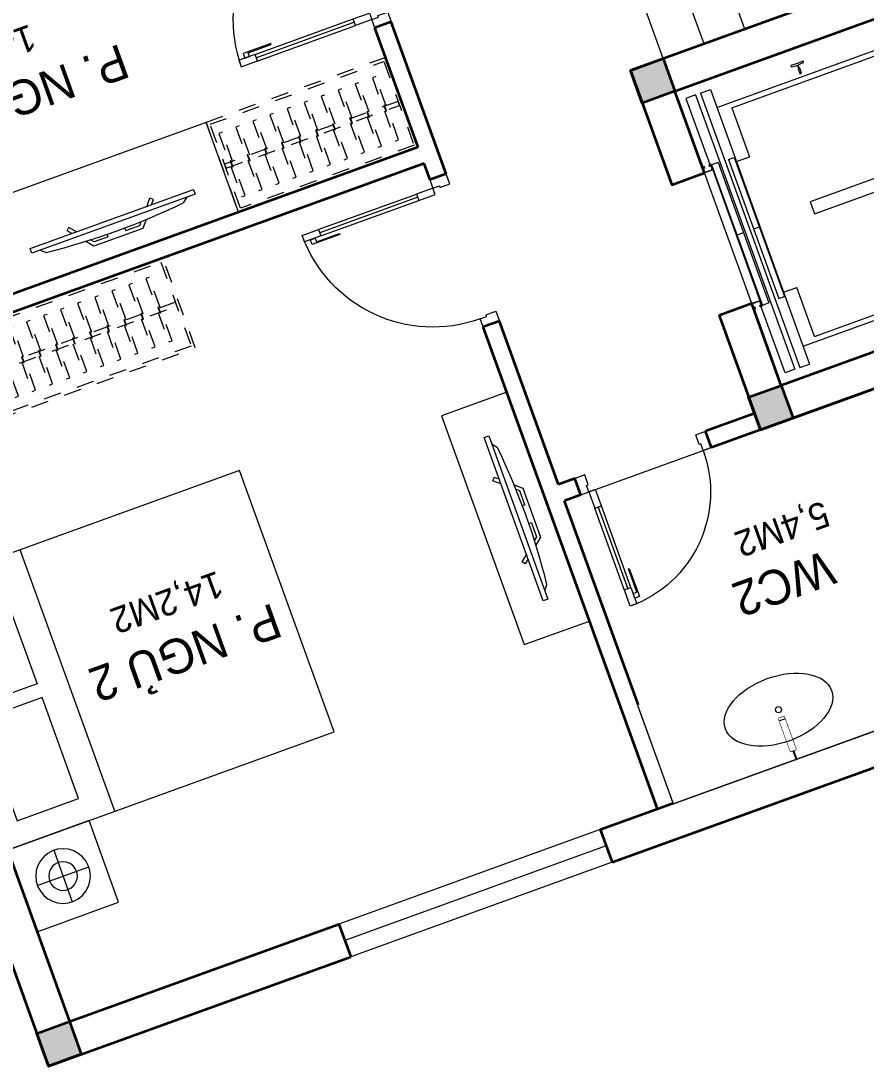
# Model space of a CAD drawing. Header units: metres. Extents: x 568332 to 569219, y 2065964 to 2066430.
# Drawn here: x 568577.81 to 568582.67, y 2066408.12 to 2066414.14 of the extents above; entities that cross this region are included whole.
import ezdxf

# ---------------------------------------------------------------- set-up
doc = ezdxf.new("R2010")
doc.units = ezdxf.units.M
doc.linetypes.add('$AUDIT_BAD_LTYPE2', pattern=[0])
doc.linetypes.add('X-5M-G-MB PHONGNGU$0$HIDDEN2', pattern=[0.1875, 0.125, -0.0625])
doc.layers.get('0').update_dxf_attribs({"linetype": 'CONTINUOUS'})
doc.layers.get('DEFPOINTS').update_dxf_attribs({"linetype": 'CONTINUOUS'})
for name, color, linetype, lineweight in [('-CONCRETE', 1, 'CONTINUOUS', 35), ('-DIM', 9, 'CONTINUOUS', 13), ('-DOOR', 137, 'CONTINUOUS', 9), ('-FURNITURE', 46, 'CONTINUOUS', 9), ('-LINE1', 7, 'CONTINUOUS', 18), ('-LINE2', 252, 'CONTINUOUS', 9), ('-WALL', 4, 'CONTINUOUS', 35), ('TEXT25', 2, 'CONTINUOUS', 13)]:
    doc.layers.add(name, color=color, linetype=linetype, lineweight=lineweight)
doc.styles.add('SVN_AVO_thuong', font='')
doc.styles.add('T1', font='', dxfattribs={"height": 200})
doc.styles.get('SVN_AVO_thuong').set_extended_font_data('SVN-Avo')
doc.styles.get('T1').set_extended_font_data('VNgeometric Light')

# ---------------------------------------------------------------- blocks, each defined once
blk = doc.blocks.new('*U250')
at = {"linetype": 'X-5M-G-MB PHONGNGU$0$HIDDEN2'}
for points in [[(0, 600.0000000004657), (0, 0), (1199.92683835766, -3.773158211537314e-10), (1199.92683835766, 600.0000000000883)], [(1179.92683835766, 579.999661372015), (1179.92683835766, 19.99966137201513), (20, 20.00000000046566), (20, 580.0000000004657)], [(1179.92683835766, 286.6991212950972), (1179.92683835766, 313.099121295004), (20, 313.0991212953813), (19.99999859370291, 286.6991212952417)], [(113.7817614636733, 319.1750910408318), (109.4317788550979, 319.1750910408318), (109.4317788550979, 280.441767644881), (113.7817614636733, 280.441767644881)], [(227.7817614636733, 319.1750910407849), (223.4317788550979, 319.1750910407849), (223.4317788550979, 280.4417676448341), (227.7817614636733, 280.4417676448341)], [(341.7817614636733, 319.175091040738), (337.4317788550979, 319.175091040738), (337.4317788550979, 280.4417676447872), (341.7817614636733, 280.4417676447872)], [(455.7817614636733, 319.1750910406911), (451.4317788550979, 319.1750910406911), (451.4317788550979, 280.4417676447403), (455.7817614636733, 280.4417676447403)], [(569.7817614636733, 319.1750910406442), (565.431778855098, 319.1750910406442), (565.431778855098, 280.4417676446934), (569.7817614636733, 280.4417676446934)], [(683.7817614636733, 319.1750910405973), (679.431778855098, 319.1750910405973), (679.431778855098, 280.4417676446465), (683.7817614636733, 280.4417676446465)], [(797.7817614636733, 319.1750910405504), (793.431778855098, 319.1750910405504), (793.431778855098, 280.4417676445996), (797.7817614636733, 280.4417676445996)], [(911.7817614636733, 319.1750910405035), (907.431778855098, 319.1750910405035), (907.431778855098, 280.4417676445527), (911.7817614636733, 280.4417676445527)], [(1025.781761463673, 319.1750910404566), (1021.431778855098, 319.1750910404566), (1021.431778855098, 280.4417676445057), (1025.781761463673, 280.4417676445057)], [(1139.781761463673, 319.1750910404097), (1135.431778855098, 319.1750910404097), (1135.431778855098, 280.4417676444588), (1139.781761463673, 280.4417676444588)]]:
    blk.add_lwpolyline(points, close=True, dxfattribs=at)
for points in [[(122.2409142897814, 313.1103512093413), (122.2409142897814, 515.2497102723445), (100.1765458012815, 515.2497102723445), (100.1765458012815, 313.1103512093413)], [(236.2409142897814, 313.1103512092944), (236.2409142897814, 515.2497102722975), (214.1765458012815, 515.2497102722975), (214.1765458012815, 313.1103512092944)], [(350.2409142897814, 313.1103512092475), (350.2409142897814, 515.2497102722507), (328.1765458012815, 515.2497102722507), (328.1765458012815, 313.1103512092475)], [(464.2409142897814, 313.1103512092006), (464.2409142897814, 515.2497102722037), (442.1765458012815, 515.2497102722037), (442.1765458012815, 313.1103512092006)], [(578.2409142897814, 313.1103512091537), (578.2409142897814, 515.2497102721569), (556.1765458012815, 515.2497102721569), (556.1765458012815, 313.1103512091537)], [(692.2409142897814, 313.1103512091068), (692.2409142897814, 515.24971027211), (670.1765458012815, 515.24971027211), (670.1765458012815, 313.1103512091068)], [(806.2409142897814, 313.1103512090599), (806.2409142897814, 515.249710272063), (784.1765458012815, 515.249710272063), (784.1765458012815, 313.1103512090599)], [(920.2409142897814, 313.110351209013), (920.2409142897814, 515.2497102720162), (898.1765458012815, 515.2497102720162), (898.1765458012815, 313.110351209013)], [(1034.240914289781, 313.1103512089661), (1034.240914289781, 515.2497102719692), (1012.176545801281, 515.2497102719692), (1012.176545801281, 313.1103512089661)], [(1148.240914289781, 313.1103512089192), (1148.240914289781, 515.2497102719224), (1126.176545801281, 515.2497102719224), (1126.176545801281, 313.1103512089192)], [(100.1765458012815, 286.7103512094345), (100.1765458012815, 92.0852110228024), (122.2409142897814, 92.0852110228024), (122.2409142897814, 286.7103512094345)], [(214.1765458012815, 286.7103512093876), (214.1765458012815, 92.08521102275549), (236.2409142897814, 92.08521102275549), (236.2409142897814, 286.7103512093876)], [(328.1765458012815, 286.7103512093407), (328.1765458012815, 92.08521102270858), (350.2409142897814, 92.08521102270858), (350.2409142897814, 286.7103512093407)], [(442.1765458012815, 286.7103512092938), (442.1765458012815, 92.08521102266168), (464.2409142897814, 92.08521102266168), (464.2409142897814, 286.7103512092938)], [(556.1765458012815, 286.7103512092469), (556.1765458012815, 92.08521102261477), (578.2409142897814, 92.08521102261477), (578.2409142897814, 286.7103512092469)], [(670.1765458012815, 286.7103512092), (670.1765458012815, 92.08521102256786), (692.2409142897814, 92.08521102256786), (692.2409142897814, 286.7103512092)], [(784.1765458012815, 286.7103512091531), (784.1765458012815, 92.08521102252095), (806.2409142897814, 92.08521102252095), (806.2409142897814, 286.7103512091531)], [(898.1765458012815, 286.7103512091062), (898.1765458012815, 92.08521102247404), (920.2409142897814, 92.08521102247404), (920.2409142897814, 286.7103512091062)], [(1012.176545801281, 286.7103512090592), (1012.176545801281, 92.08521102242715), (1034.240914289781, 92.08521102242715), (1034.240914289781, 286.7103512090592)], [(1126.176545801281, 286.7103512090123), (1126.176545801281, 92.08521102238024), (1148.240914289781, 92.08521102238024), (1148.240914289781, 286.7103512090123)]]:
    blk.add_lwpolyline(points, dxfattribs=at)
blk = doc.blocks.new('Sink_Cicle')
blk.add_lwpolyline([(17.49999987077899, -50.00226151314564), (-17.49999987077899, -49.99773848685436), (-17.51615354442038, -252.2967581441626), (17.48384613892995, -252.3012811850058)], close=True)
blk.add_circle((0, -300), 17.5)
at = {"layer": 'DEFPOINTS'}
blk.add_line((0, -100), (0, 0), dxfattribs=at)
blk.add_wipeout([(17.499999870775355, -50.00226151314928), (-17.49999987078263, -49.99773848685436), (-17.516153544427652, -252.29675814416623), (17.48384613892631, -252.3012811850058)])
at = {"layer": '-FURNITURE', "linetype": 'Continuous'}
blk.add_ellipse((0, -300), major_axis=(-325, 0), ratio=0.5846153846153846, dxfattribs=at)
blk.add_line((-17.51421511289664, -237.2967582757119), (17.48578462866135, -237.3012813020032))
blk = doc.blocks.new('*U18')
at = {"linetype": '$AUDIT_BAD_LTYPE2'}
for p, q in [((70, 100), (69.99999999999999, 599.9999999999982)), ((89.99999999999999, 599.9999999999982), (90, 100))]:
    blk.add_line(p, q, dxfattribs=at)
for points in [[(49.99999999999999, 599.9999999999982), (89.99999999999999, 599.9999999999982), (89.99999999999999, 699.9999999999982), (49.99999999999999, 699.9999999999982), (49.99999999999999, 599.9999999999982)], [(49.99999999999999, 602.9059272893337), (50, 100)], [(50, 100), (90, 100), (90, 0), (50, 0), (50, 100)]]:
    blk.add_lwpolyline(points)
for points in [[(118.2698876160139, 494.5156181119073), (118.2698876160139, 664.1349438079906), (89.99999999999999, 664.1349438079906), (89.99999999999999, 635.8650561920058), (112.6159100928053, 635.8650561920058), (112.6159100928053, 494.5156181119073)], [(0, 0), (50, 0), (50, -40), (60, -40), (60, -100.0001724930698), (0, -100.0001724930698)], [(799.9999999999982, 7.105427357601134e-15), (749.9999999999982, 7.105427357601134e-15), (749.9999999999982, -40), (739.9999999999982, -40), (739.9999999999982, -100.0001724930698), (799.9999999999982, -100.0001724930698)]]:
    blk.add_lwpolyline(points, close=True)
at = {"linetype": '$AUDIT_BAD_LTYPE2', "ltscale": 0.3}
blk.add_arc((50, 0), 699.9999999999982, 0, 90, dxfattribs=at)
blk = doc.blocks.new('X-5M-DH-2-CORE$0$A$C75E80C28')
at = {"layer": '-LINE2', "linetype": 'Continuous', "ltscale": 2}
for p, q in [((-510.0000099998433, -21.5000000000291), (-510.0000099998579, -50.60000000000582)), ((-506.8000099998899, -21.5000000000291), (-510.0000099998433, -21.5000000000291)), ((-506.8000099998899, -21.5000000000291), (-506.8000099999044, -50.60000000000582)), ((-456.2000100000296, -56.79999999998836), (-500.6000099999364, -56.80000000001746)), ((-456.2000100000441, -60), (-500.600009999951, -60.0000000000291)), ((456.2000100000296, -56.79999999998836), (500.6000100000529, -56.79999999998836)), ((456.200010000015, -60), (500.6000100000383, -60)), ((506.8000100001227, -21.5), (510.0000100000761, -21.5)), ((506.8000100001227, -21.5), (506.8000100001082, -50.59999999997672)), ((510.0000100000761, -21.5), (510.0000100000616, -50.59999999997672)), ((-556.8000102631631, -112.4999999912397), (-560.0000102631166, -112.4999999912397)), ((-510.0000099998579, -108.5000000000291), (-510.0000099998433, -79.39999999999418)), ((-506.8000099999044, -108.5000000000291), (-506.8000099998899, -79.39999999999418)), ((-456.2000100000296, -70), (-500.6000099999364, -70.0000000000291)), ((-456.2000100000296, -73.19999999995343), (-500.6000099999364, -73.19999999998254)), ((-453.2000100000441, -63), (-453.2000100000296, -67)), ((-450.0000099998579, -63), (-450.0000099998433, -67)), ((450.0000100000616, -63), (450.0000100000761, -67)), ((453.200010000015, -63), (453.2000100000296, -67)), ((456.2000100000296, -70), (500.6000100000529, -70)), ((456.2000100000296, -73.19999999995343), (500.6000100000529, -73.19999999995343)), ((456.800009736864, -112.4999999912397), (460.0000097368174, -112.4999999912397)), ((506.8000100001227, -108.5), (506.8000100001227, -79.39999999996508)), ((510.0000100000761, -108.5), (510.0000100000761, -79.39999999996508)), ((-731.0000002632733, -148.9999999649008), (730.9999997367267, -148.9999999649299)), ((-731.0000002698944, -1304.999999934109), (-731.0000002632733, -148.9999999649008)), ((-700.0000002632733, -178.9999999649008), (699.9999997367267, -178.9999999649299)), ((-700.0000002699089, -1224.999999934109), (-700.0000002632733, -178.9999999649008)), ((699.9999997300911, -1224.999999934109), (699.9999997367267, -178.9999999649299)), ((730.9999997301056, -1304.999999934109), (730.9999997367267, -148.9999999649299)), ((-700.0000002699089, -1224.999999934109), (-400.0000002699089, -1224.999999934138)), ((-400.0000002698944, -1304.999999934138), (-400.0000002699089, -1224.999999934138)), ((699.9999997300911, -1224.999999934109), (399.9999997300911, -1224.999999934109)), ((399.9999997301056, -1304.999999934109), (399.9999997300911, -1224.999999934109)), ((839.9999997301056, -1304.999999934109), (-840.0000002698944, -1304.999999934109)), ((-840.0000002698944, -1364.999999934109), (-840.0000002698944, -1304.999999934109)), ((424.9999997301056, -1308.999999934109), (-425.0000002698944, -1308.999999934109)), ((-425.0000002699089, -1342.999999934109), (-425.0000002698944, -1308.999999934109)), ((-2.6989437174052e-07, -1308.999999934109), (-2.699089236557484e-07, -1342.999999934109)), ((424.9999997300911, -1342.999999934109), (424.9999997301056, -1308.999999934109)), ((839.9999997301056, -1364.999999934109), (839.9999997301056, -1304.999999934109)), ((839.9999997301056, -1364.999999934109), (-840.0000002698944, -1364.999999934109)), ((424.9999997300911, -1342.999999934109), (-425.0000002699089, -1342.999999934109)), ((839.9999997301056, -1394.999999934109), (-840.0000002698944, -1394.999999934109)), ((-840.0000002698944, -1394.999999934109), (-840.0000002698944, -1454.999999934109)), ((429.9999997300911, -1405.999999934138), (-430.0000002699089, -1405.999999934109)), ((-430.0000002699089, -1405.999999934109), (-430.0000002698944, -1445.999999934109)), ((-2.699089236557484e-07, -1405.999999934109), (-2.6989437174052e-07, -1445.999999934109)), ((429.9999997300911, -1405.999999934138), (429.9999997301056, -1445.999999934138)), ((839.9999997301056, -1394.999999934109), (839.9999997301056, -1454.999999934109)), ((-840.0000002698944, -1454.999999934109), (-435.0000002698944, -1454.999999934109)), ((-435.0000002698944, -1449.999999934109), (-435.0000002699089, -1459.999999934109)), ((-435.0000002698944, -1449.999999934109), (-400.0000002698944, -1449.999999934138)), ((-435.0000002699089, -1459.999999934109), (-425.0000002699089, -1459.999999934109)), ((-435.0000002698653, -1489.999999934109), (-435.0000002698653, -1499.999999934109)), ((-435.0000002698653, -1489.999999934109), (-425.0000002698653, -1489.999999934109)), ((-435.0000002698653, -1499.999999934109), (-400.0000002698653, -1499.999999934138)), ((-433.4000002698012, -1451.599999934086), (-433.4000002698012, -1458.399999934074)), ((-433.4000002698012, -1451.599999934086), (-401.6000002697547, -1451.599999934086)), ((-433.4000002698012, -1458.399999934074), (-425.0000002698944, -1458.399999934074)), ((-433.4000002697721, -1491.599999934086), (-433.4000002697721, -1498.399999934074)), ((-433.4000002697721, -1491.599999934086), (-425.0000002698653, -1491.599999934086)), ((-433.4000002697721, -1498.399999934074), (-401.6000002697256, -1498.399999934074)), ((429.9999997301056, -1445.999999934138), (-430.0000002698944, -1445.999999934109)), ((-425.0000002698944, -1458.399999934074), (-425.0000002699089, -1459.999999934109)), ((-425.0000002698653, -1489.999999934109), (-425.0000002698653, -1491.599999934086)), ((-401.6000002697547, -1451.599999934086), (-401.6000002697256, -1498.399999934074)), ((399.9999997301056, -1449.999999934109), (-400.0000002698944, -1449.999999934138)), ((-400.0000002698944, -1449.999999934138), (-400.0000002698653, -1499.999999934138)), ((399.9999997301056, -1449.999999934109), (399.9999997301347, -1499.999999934109)), ((434.9999997301056, -1449.999999934109), (399.9999997301056, -1449.999999934109)), ((434.9999997301347, -1499.999999934109), (399.9999997301347, -1499.999999934109)), ((401.5999997301988, -1451.599999934086), (401.5999997302279, -1498.399999934074)), ((433.3999997302453, -1451.599999934086), (401.5999997301988, -1451.599999934086)), ((433.3999997302744, -1498.399999934074), (401.5999997302279, -1498.399999934074)), ((433.3999997302453, -1458.399999934074), (424.9999997301056, -1458.399999934074)), ((424.9999997301056, -1458.399999934074), (424.9999997301056, -1459.999999934109)), ((434.9999997301056, -1459.999999934109), (424.9999997301056, -1459.999999934109)), ((424.9999997301347, -1489.999999934109), (424.9999997301347, -1491.599999934086)), ((434.9999997301347, -1489.999999934109), (424.9999997301347, -1489.999999934109)), ((433.3999997302744, -1491.599999934086), (424.9999997301347, -1491.599999934086)), ((433.3999997302453, -1451.599999934086), (433.3999997302453, -1458.399999934074)), ((433.3999997302744, -1491.599999934086), (433.3999997302744, -1498.399999934074)), ((434.9999997301056, -1449.999999934109), (434.9999997301056, -1459.999999934109)), ((839.9999997301056, -1454.999999934109), (434.9999997301056, -1454.999999934109)), ((434.9999997301347, -1489.999999934109), (434.9999997301347, -1499.999999934109))]:
    blk.add_line(p, q, dxfattribs=at)
for points in [[(-450.0000000000146, 0), (-450, -130), (450, -130), (449.9999999999854, 0)], [(-200, -29), (200.0000000001164, -29), (200.0000000001164, -101), (-200, -101)], [(-36.0000002632587, -583.9999999649008), (35.9999997367413, -583.9999999649008), (35.99999973675585, -983.9999999649008), (-36.00000026324415, -983.9999999649008)]]:
    blk.add_lwpolyline(points, close=True, dxfattribs=at)
for points in [[(-780.0000002632587, -788.9999999649008), (-751.0000002632587, -788.9999999649299, 0.414213562373095), (-750.0000002632733, -787.9999999649008), (-750.0000002632587, -783.9999999649008), (-750.0000002632587, -779.9999999649008, 0.414213562373095), (-751.0000002632733, -778.9999999649299), (-780.0000002632733, -778.9999999649881, -0.2569775838576673), (-784.1207396915852, -781.9399999648449), (-797.9000002631656, -781.939999964874, -0.414213562373095), (-800.9000002631656, -778.939999964874), (-804.0000002632587, -749.4999999649008, 0.414213562373095), (-807.0000002632587, -746.4999999649008), (-812.0000002632587, -746.4999999649008), (-812.0000002632587, -783.9999999649008), (-812.0000002632587, -821.4999999649008), (-807.0000002632587, -821.4999999649008, 0.414213562373095), (-804.0000002632587, -818.4999999649008), (-800.9000002631656, -789.0599999648693, -0.414213562373095), (-797.9000002631656, -786.0599999648693), (-784.1207396915852, -786.0599999648402, -0.2569775838576673), (-780.0000002632587, -788.9999999647553)], [(779.9999997367413, -788.9999999649299), (750.9999997367413, -788.9999999649008, -0.414213562373095), (749.9999997367267, -787.9999999649299), (749.9999997367413, -783.9999999649299), (749.9999997367413, -779.9999999649299, -0.414213562373095), (750.9999997367267, -778.9999999649008), (779.9999997368432, -778.9999999650172, 0.2569775838576673), (784.1207391653006, -781.939999964874), (797.899999736881, -781.9399999648449, 0.414213562373095), (800.899999736881, -778.9399999648449), (803.9999997367413, -749.4999999649008, -0.414213562373095), (806.9999997367413, -746.4999999649008), (811.9999997367413, -746.4999999649008), (811.9999997367413, -783.9999999649008), (811.9999997367413, -821.4999999649008), (806.9999997367413, -821.4999999649008, -0.414213562373095), (803.9999997367413, -818.4999999649008), (800.899999736881, -789.0599999648402, 0.414213562373095), (797.899999736881, -786.0599999648402), (784.1207391653006, -786.0599999648693, 0.2569775838576672), (779.9999997368577, -788.9999999647844)]]:
    blk.add_lwpolyline(points, format="xyb", dxfattribs=at)
for centre, radius, start, end in [((-500.600009999951, -50.60000000000582), 9.400000000001475, 180, 270), ((-500.600009999951, -50.60000000000582), 6.200000000004374, 180, 270), ((-456.2000100000441, -63), 6.19999999999713, 0, 90), ((-456.2000100000441, -63), 3.000000000000045, 0, 90), ((456.200010000015, -63), 6.19999999999713, 90, 180), ((456.200010000015, -63), 3.000000000000045, 90, 180), ((500.6000100000383, -50.59999999997672), 6.200000000004374, 270, 0), ((500.6000100000383, -50.59999999997672), 9.400000000001475, 270, 0), ((-500.6000099999364, -79.39999999999418), 9.399999999997844, 90, 180), ((-500.6000099999364, -79.39999999999418), 6.19999999999734, 90, 180), ((-456.2000100000296, -67), 6.20000000000076, 270, 0), ((-456.2000100000296, -67), 2.999999999999834, 270, 0), ((456.2000100000296, -67), 6.20000000000076, 180, 270), ((456.2000100000296, -67), 2.999999999999834, 180, 270), ((500.6000100000529, -79.39999999996508), 9.399999999997844, 0, 90), ((500.6000100000529, -79.39999999996508), 6.19999999999734, 0, 90)]:
    blk.add_arc(centre, radius, start, end, dxfattribs=at)
blk = doc.blocks.new('A$C5C575821')
at = {"layer": '-CONCRETE'}
h = blk.add_hatch(color=256, dxfattribs=at)
h.dxf.hatch_style = 1
h.paths.add_polyline_path([(-0.00237559899687767, 200.0000000000146), (-0.00237559899687767, 1.455191522836685e-11), (199.9976244010031, 1.455191522836685e-11), (199.9976244010031, 200.0000000000146)])
blk.add_lwpolyline([(-0.00237559899687767, 1.455191522836685e-11), (199.9976244010031, 1.455191522836685e-11), (199.9976244010031, 200.0000000000146), (-0.00237559899687767, 200.0000000000146)], close=True, dxfattribs=at)
blk = doc.blocks.new('A$C3F71457E')
at = {"layer": '-CONCRETE'}
blk.add_lwpolyline([(-8.760252967476845e-09, -100.0000002632005), (0, 400), (-1500, 400.0000000000582), (-1500.00000001755, -1399.999999999942), (-1.754960976541042e-08, -1400), (-7.895869202911854e-08, -900.0000002632005), (199.9999999912397, -900.0000002982852), (199.9999999824504, -1600), (-1700.00000001755, -1600), (-1700, 600), (200, 600), (199.9999999912397, -100.0000002982852), (6.140908226370811e-08, -100.0000002632005)], dxfattribs=at)
at = {"layer": '-LINE1'}
blk.add_line((-7.895869202911854e-08, -900.0000002632005), (-8.760252967476845e-09, -100.0000002632005), dxfattribs=at)
at = {"layer": '-WALL'}
for p in [(-1699.997624401003, 399.9999999999854), (0.00237559899687767, 399.9999999999854), (-1699.997624401081, -1599.999999999959), (0.002375601565972829, -1600.000000021305)]:
    blk.add_blockref('A$C5C575821', p, dxfattribs=at)
at = {"color": 2, "rotation": 90}
blk.add_blockref('X-5M-DH-2-CORE$0$A$C75E80C28', (-1500.00000000876, -499.9999999999418), dxfattribs=at)
blk = doc.blocks.new('*U149')
at = {"linetype": '$AUDIT_BAD_LTYPE2'}
for p, q in [((70, 100), (70, 699.9999999999982)), ((90, 699.9999999999982), (90, 100))]:
    blk.add_line(p, q, dxfattribs=at)
for points in [[(50, 699.9999999999982), (90, 699.9999999999982), (90, 799.9999999999982), (50, 799.9999999999982), (50, 699.9999999999982)], [(50, 702.9059272893337), (50, 100)], [(50, 100), (90, 100), (90, 0), (50, 0), (50, 100)]]:
    blk.add_lwpolyline(points)
for points in [[(118.2698876160139, 594.5156181119073), (118.2698876160139, 764.1349438079906), (90, 764.1349438079906), (90, 735.8650561920058), (112.6159100928053, 735.8650561920058), (112.6159100928053, 594.5156181119073)], [(0, 0), (50, 0), (50, -40), (60, -40), (60, -99.99999999999272), (0, -99.99999999999272)], [(899.9999999999982, 1.3252863207713e-28), (849.9999999999982, 1.3252863207713e-28), (849.9999999999982, -40.00000000000001), (839.9999999999982, -40.00000000000001), (839.9999999999982, -99.99999999999272), (899.9999999999982, -99.99999999999272)]]:
    blk.add_lwpolyline(points, close=True)
at = {"linetype": '$AUDIT_BAD_LTYPE2', "ltscale": 0.3}
blk.add_arc((50, 0), 799.9999999999982, 0, 90, dxfattribs=at)
blk = doc.blocks.new('XR.MB.LM123$0$tvi 1')
blk.add_lwpolyline([(28.54445810673496, -2.291926648467779e-10), (28.54445810673496, -999.9999999999964), (-7.275957614183426e-12, -1000), (0, 0)], close=True)
for points in [[(28.54445810680045, -50.31958968611434), (52.37372755713295, -80.86315460130209)], [(-24.09820395050338, -235.5599978379832), (-39.09879504836863, -251.7939635238108)], [(0, -255.9952397129928), (-24.09820395050338, -235.5599978379832)], [(0, -284.7849796677438), (-39.09879504836863, -251.7939635238108)], [(69.66229681991535, -315.0836646851385), (111.1934016081432, -350.2927865858655), (111.193401608034, -649.712917566063), (69.68611289083492, -684.9110379843005)], [(89.09002233762294, -445.7449799550195), (89.09002233762294, -359.9578938602899), (70.91298945683957, -344.6203678706661)], [(89.09002233762294, -445.7449799550195), (73.49991829216015, -445.7449799550232)], [(89.09002233768115, -554.2550200447404), (89.09002233773936, -640.0421061392371), (70.91298945678864, -655.3796321293303)], [(89.09002233768115, -554.2550200447404), (73.49991829216015, -554.2550200447404)], [(0, -715.2150203320198), (-39.09879504836863, -748.2060364759491)], [(-24.09820395050338, -764.4400021620095), (-39.09879504836863, -748.2060364759491)], [(0, -744.004760287), (-24.09820395050338, -764.4400021620095)], [(28.54445810674224, -949.680410313882), (52.37372755713295, -919.1368453984578)]]:
    blk.add_lwpolyline(points)
blk.add_arc((-4025.16618952866, -499.9999999999964), 4099.025185406737, 354.1310878512652, 5.868912148527433)
blk = doc.blocks.new('*U168')
at = {"linetype": 'X-5M-G-MB PHONGNGU$0$HIDDEN2'}
for points in [[(0, 600.0000000004657), (0, 0), (2181.818181820297, -7.813323814654285e-10), (2181.818181820297, 599.9999999996843)], [(2161.818181820297, 579.999661371611), (2161.818181820297, 19.99966137161111), (20, 20.00000000046566), (20, 580.0000000004657)], [(2161.818181820297, 286.6991212946932), (2161.818181820297, 313.0991212946), (20, 313.0991212953813), (19.99999859370291, 286.6991212952417)], [(113.7817614636733, 319.1750910408318), (109.4317788550979, 319.1750910408318), (109.4317788550979, 280.441767644881), (113.7817614636733, 280.441767644881)], [(227.7817614636733, 319.1750910407849), (223.4317788550979, 319.1750910407849), (223.4317788550979, 280.4417676448341), (227.7817614636733, 280.4417676448341)], [(341.7817614636733, 319.175091040738), (337.4317788550979, 319.175091040738), (337.4317788550979, 280.4417676447872), (341.7817614636733, 280.4417676447872)], [(455.7817614636733, 319.1750910406911), (451.4317788550979, 319.1750910406911), (451.4317788550979, 280.4417676447403), (455.7817614636733, 280.4417676447403)], [(569.7817614636733, 319.1750910406442), (565.431778855098, 319.1750910406442), (565.431778855098, 280.4417676446934), (569.7817614636733, 280.4417676446934)], [(683.7817614636733, 319.1750910405973), (679.431778855098, 319.1750910405973), (679.431778855098, 280.4417676446465), (683.7817614636733, 280.4417676446465)], [(797.7817614636733, 319.1750910405504), (793.431778855098, 319.1750910405504), (793.431778855098, 280.4417676445996), (797.7817614636733, 280.4417676445996)], [(911.7817614636733, 319.1750910405035), (907.431778855098, 319.1750910405035), (907.431778855098, 280.4417676445527), (911.7817614636733, 280.4417676445527)], [(1025.781761463673, 319.1750910404566), (1021.431778855098, 319.1750910404566), (1021.431778855098, 280.4417676445057), (1025.781761463673, 280.4417676445057)], [(1139.781761463673, 319.1750910404097), (1135.431778855098, 319.1750910404097), (1135.431778855098, 280.4417676444588), (1139.781761463673, 280.4417676444588)], [(1253.781761463673, 319.1750910403628), (1249.431778855098, 319.1750910403628), (1249.431778855098, 280.4417676444119), (1253.781761463673, 280.4417676444119)], [(1367.781761463673, 319.1750910403159), (1363.431778855098, 319.1750910403159), (1363.431778855098, 280.441767644365), (1367.781761463673, 280.441767644365)], [(1481.781761463673, 319.175091040269), (1477.431778855098, 319.175091040269), (1477.431778855098, 280.4417676443181), (1481.781761463673, 280.4417676443181)], [(1595.781761463673, 319.175091040222), (1591.431778855098, 319.175091040222), (1591.431778855098, 280.4417676442712), (1595.781761463673, 280.4417676442712)], [(1709.781761463673, 319.1750910401751), (1705.431778855098, 319.1750910401751), (1705.431778855098, 280.4417676442243), (1709.781761463673, 280.4417676442243)], [(1823.781761463673, 319.1750910401282), (1819.431778855098, 319.1750910401282), (1819.431778855098, 280.4417676441774), (1823.781761463673, 280.4417676441774)], [(1937.781761463673, 319.1750910400813), (1933.431778855098, 319.1750910400813), (1933.431778855098, 280.4417676441305), (1937.781761463673, 280.4417676441305)], [(2051.781761463673, 319.1750910400344), (2047.431778855098, 319.1750910400344), (2047.431778855098, 280.4417676440836), (2051.781761463673, 280.4417676440836)]]:
    blk.add_lwpolyline(points, close=True, dxfattribs=at)
for points in [[(122.2409142897814, 313.1103512093413), (122.2409142897814, 515.2497102723445), (100.1765458012815, 515.2497102723445), (100.1765458012815, 313.1103512093413)], [(236.2409142897814, 313.1103512092944), (236.2409142897814, 515.2497102722975), (214.1765458012815, 515.2497102722975), (214.1765458012815, 313.1103512092944)], [(350.2409142897814, 313.1103512092475), (350.2409142897814, 515.2497102722507), (328.1765458012815, 515.2497102722507), (328.1765458012815, 313.1103512092475)], [(464.2409142897814, 313.1103512092006), (464.2409142897814, 515.2497102722037), (442.1765458012815, 515.2497102722037), (442.1765458012815, 313.1103512092006)], [(578.2409142897814, 313.1103512091537), (578.2409142897814, 515.2497102721569), (556.1765458012815, 515.2497102721569), (556.1765458012815, 313.1103512091537)], [(692.2409142897814, 313.1103512091068), (692.2409142897814, 515.24971027211), (670.1765458012815, 515.24971027211), (670.1765458012815, 313.1103512091068)], [(806.2409142897814, 313.1103512090599), (806.2409142897814, 515.249710272063), (784.1765458012815, 515.249710272063), (784.1765458012815, 313.1103512090599)], [(920.2409142897814, 313.110351209013), (920.2409142897814, 515.2497102720162), (898.1765458012815, 515.2497102720162), (898.1765458012815, 313.110351209013)], [(1034.240914289781, 313.1103512089661), (1034.240914289781, 515.2497102719692), (1012.176545801281, 515.2497102719692), (1012.176545801281, 313.1103512089661)], [(1148.240914289781, 313.1103512089192), (1148.240914289781, 515.2497102719224), (1126.176545801281, 515.2497102719224), (1126.176545801281, 313.1103512089192)], [(1262.240914289781, 313.1103512088723), (1262.240914289781, 515.2497102718754), (1240.176545801281, 515.2497102718754), (1240.176545801281, 313.1103512088723)], [(1376.240914289781, 313.1103512088254), (1376.240914289781, 515.2497102718285), (1354.176545801281, 515.2497102718285), (1354.176545801281, 313.1103512088254)], [(1490.240914289781, 313.1103512087785), (1490.240914289781, 515.2497102717816), (1468.176545801281, 515.2497102717816), (1468.176545801281, 313.1103512087785)], [(1604.240914289781, 313.1103512087315), (1604.240914289781, 515.2497102717347), (1582.176545801281, 515.2497102717347), (1582.176545801281, 313.1103512087315)], [(1718.240914289781, 313.1103512086846), (1718.240914289781, 515.2497102716878), (1696.176545801281, 515.2497102716878), (1696.176545801281, 313.1103512086846)], [(1832.240914289781, 313.1103512086377), (1832.240914289781, 515.2497102716409), (1810.176545801281, 515.2497102716409), (1810.176545801281, 313.1103512086377)], [(1946.240914289781, 313.1103512085908), (1946.240914289781, 515.2497102715939), (1924.176545801281, 515.2497102715939), (1924.176545801281, 313.1103512085908)], [(2060.240914289781, 313.1103512085439), (2060.240914289781, 515.2497102715471), (2038.176545801281, 515.2497102715471), (2038.176545801281, 313.1103512085439)], [(100.1765458012815, 286.7103512094345), (100.1765458012815, 92.0852110228024), (122.2409142897814, 92.0852110228024), (122.2409142897814, 286.7103512094345)], [(214.1765458012815, 286.7103512093876), (214.1765458012815, 92.08521102275549), (236.2409142897814, 92.08521102275549), (236.2409142897814, 286.7103512093876)], [(328.1765458012815, 286.7103512093407), (328.1765458012815, 92.08521102270858), (350.2409142897814, 92.08521102270858), (350.2409142897814, 286.7103512093407)], [(442.1765458012815, 286.7103512092938), (442.1765458012815, 92.08521102266168), (464.2409142897814, 92.08521102266168), (464.2409142897814, 286.7103512092938)], [(556.1765458012815, 286.7103512092469), (556.1765458012815, 92.08521102261477), (578.2409142897814, 92.08521102261477), (578.2409142897814, 286.7103512092469)], [(670.1765458012815, 286.7103512092), (670.1765458012815, 92.08521102256786), (692.2409142897814, 92.08521102256786), (692.2409142897814, 286.7103512092)], [(784.1765458012815, 286.7103512091531), (784.1765458012815, 92.08521102252095), (806.2409142897814, 92.08521102252095), (806.2409142897814, 286.7103512091531)], [(898.1765458012815, 286.7103512091062), (898.1765458012815, 92.08521102247404), (920.2409142897814, 92.08521102247404), (920.2409142897814, 286.7103512091062)], [(1012.176545801281, 286.7103512090592), (1012.176545801281, 92.08521102242715), (1034.240914289781, 92.08521102242715), (1034.240914289781, 286.7103512090592)], [(1126.176545801281, 286.7103512090123), (1126.176545801281, 92.08521102238024), (1148.240914289781, 92.08521102238024), (1148.240914289781, 286.7103512090123)], [(1240.176545801281, 286.7103512089654), (1240.176545801281, 92.08521102233333), (1262.240914289781, 92.08521102233333), (1262.240914289781, 286.7103512089654)], [(1354.176545801281, 286.7103512089186), (1354.176545801281, 92.08521102228642), (1376.240914289781, 92.08521102228642), (1376.240914289781, 286.7103512089186)], [(1468.176545801281, 286.7103512088717), (1468.176545801281, 92.0852110222395), (1490.240914289781, 92.0852110222395), (1490.240914289781, 286.7103512088717)], [(1582.176545801281, 286.7103512088247), (1582.176545801281, 92.0852110221926), (1604.240914289781, 92.0852110221926), (1604.240914289781, 286.7103512088247)], [(1696.176545801281, 286.7103512087778), (1696.176545801281, 92.0852110221457), (1718.240914289781, 92.0852110221457), (1718.240914289781, 286.7103512087778)], [(1810.176545801281, 286.7103512087309), (1810.176545801281, 92.08521102209879), (1832.240914289781, 92.08521102209879), (1832.240914289781, 286.7103512087309)], [(1924.176545801281, 286.710351208684), (1924.176545801281, 92.08521102205188), (1946.240914289781, 92.08521102205188), (1946.240914289781, 286.710351208684)], [(2038.176545801281, 286.7103512086371), (2038.176545801281, 92.08521102200497), (2060.240914289781, 92.08521102200497), (2060.240914289781, 286.7103512086371)]]:
    blk.add_lwpolyline(points, dxfattribs=at)
blk = doc.blocks.new('G1600')
for p, q in [((137477.0741823114, -212827.2147267315), (139077.0741823114, -212827.2147267327)), ((137227.6935681712, -213391.7193460799), (137227.6935681718, -213076.8871672568)), ((139326.4547964507, -213391.7193460799), (139326.4547964501, -213076.8871672568)), ((137385.1096575831, -213234.3032566686), (137070.2774787599, -213234.3032566681)), ((139169.0387070388, -213234.3032566686), (139483.870885862, -213234.3032566681))]:
    blk.add_line(p, q)
blk.add_lwpolyline([(137477.074182311, -213484.2147267315), (137477.0741823123, -211484.2147267315), (139077.0741823123, -211484.2147267327), (139077.074182311, -213484.2147267327), (137477.074182311, -213484.2147267315)])
for points in [[(136977.074182316, -213484.2147267311), (136977.0741823163, -212984.3917867657), (137477.0741823113, -212984.3917867661), (137477.074182311, -213484.2147267315)], [(137617.074182311, -213375.2147267316), (137617.0741823112, -212998.7147267316), (138234.5741823112, -212998.714726732), (138234.574182311, -213375.214726732)], [(138937.074182311, -213375.2147267325), (138937.0741823112, -212998.7147267325), (138319.5741823112, -212998.7147267321), (138319.574182311, -213375.2147267321)], [(139577.0741823059, -213484.2147267331), (139577.0741823062, -212984.3917867677), (139077.0741823113, -212984.3917867673), (139077.074182311, -213484.2147267327)]]:
    blk.add_lwpolyline(points, close=True)
for centre, radius in [((137227.6935681715, -213234.3032566684), 157.4160894116067), ((139326.4547964504, -213234.3032566684), 157.4160894116067), ((137227.6935681715, -213234.3032566684), 82.41608941160666), ((139326.4547964504, -213234.3032566684), 82.41608941160666)]:
    blk.add_circle(centre, radius)
blk = doc.blocks.new('M35-T3')
at = {"layer": '-DOOR'}
for p, q in [((197506.5982492232, -1218674.410136792), (199106.4553463197, -1218674.528988127)), ((197506.5887411164, -1218774.410136647), (199106.445838213, -1218774.528987982)), ((197506.5887411164, -1218874.410136566), (199106.445838213, -1218874.528987901))]:
    blk.add_line(p, q, dxfattribs=at)
at = {"layer": '-FURNITURE'}
for points in [[(197156.5799678921, -1221424.547719146), (197556.5799678921, -1221424.547719147), (197556.5799678921, -1220024.547719147), (197156.5799678921, -1220024.547719147)], [(198256.5129030528, -1222924.547719141), (198256.5129030526, -1223474.547719141), (199656.5129030521, -1223474.547719141), (199656.5129030523, -1222924.547719141)]]:
    blk.add_lwpolyline(points, close=True, dxfattribs=at)
at = {"layer": '-LINE1'}
for p, q in [((195156.445838213, -1222924.547719141), (195156.445838213, -1227424.547719141)), ((195406.445838213, -1222924.547719141), (195406.445838213, -1223924.547719141)), ((195656.445838213, -1222924.547719141), (195656.445838213, -1223924.547719141))]:
    blk.add_line(p, q, dxfattribs=at)
at = {"layer": '-LINE2'}
blk.add_line((196956.5799678921, -1220724.528987646), (196156.5799678921, -1220724.528987646), dxfattribs=at)
at = {"layer": '-WALL'}
for p, q in [((197506.5799678922, -1218674.528987646), (195456.4577781208, -1218674.528987646)), ((197506.5799678921, -1218874.528987646), (197506.5799678922, -1218674.528987646)), ((200956.445838213, -1218674.528987646), (199106.4370649887, -1218674.528987646)), ((199106.4370649887, -1218874.528987646), (199106.4370649887, -1218674.528987646)), ((200956.4292199746, -1223874.569386574), (200956.445838213, -1218674.528987646)), ((197506.5799678921, -1218874.528987646), (195456.4430529441, -1218874.528987646)), ((197056.5799678921, -1218874.528987646), (197056.5799678921, -1220724.528987646)), ((197156.5799678921, -1218874.528987646), (197156.5799678921, -1221824.547719141)), ((200756.445838213, -1218874.528987646), (199106.4370649887, -1218874.528987646)), ((200756.445838213, -1222824.547719141), (200756.445838213, -1218874.528987646)), ((194156.445838213, -1220724.528987646), (196156.5799678921, -1220724.528987646)), ((196156.5799678921, -1220724.528987646), (196156.5799678921, -1220824.528987646)), ((196956.5799678921, -1220724.528987646), (196956.5799678921, -1220824.528987646)), ((196956.5799678921, -1220724.528987646), (197056.5799678921, -1220724.528987646)), ((195856.5799678903, -1220824.52898765), (196156.5799678921, -1220824.528987646)), ((196956.5799678921, -1220824.528987646), (197056.5799678921, -1220824.528987646)), ((197056.5799678921, -1220824.528987646), (197056.5799678921, -1221824.547719141)), ((197056.5799678921, -1221824.547719141), (197157.1513323314, -1221824.547719141)), ((197056.5799678921, -1222724.547719141), (197056.5799678921, -1223655.993670719)), ((197056.5799678921, -1222724.547719141), (197157.1513323314, -1222724.547719141)), ((197156.5799678921, -1222724.547719141), (197156.5799678921, -1222824.547719141)), ((197156.5799678921, -1222824.547719141), (200756.445838213, -1222824.547719141)), ((197156.5799678921, -1222924.547719141), (200756.445838213, -1222924.547719141)), ((197156.5799678921, -1222924.547719141), (197156.5799678921, -1223655.993670719)), ((197056.5799678921, -1223655.993670719), (197156.5799678921, -1223655.993670719))]:
    blk.add_line(p, q, dxfattribs=at)
at = {"layer": '-DOOR', "xscale": -1}
blk.add_blockref('*U18', (196956.5799678921, -1220724.528987646), dxfattribs=at)
at = {"layer": '-DOOR', "xscale": -1, "rotation": 270}
blk.add_blockref('*U149', (197157.1513323314, -1222724.547719141), dxfattribs=at)
at = {"layer": '-DOOR', "rotation": 270}
blk.add_blockref('*U149', (197157.1513323314, -1223655.993670719), dxfattribs=at)
at = {"layer": '-FURNITURE', "xscale": -1, "rotation": 90}
blk.add_blockref('G1600', (-12727.76888851917, -1082447.473536835), dxfattribs=at)
at = {"layer": '-FURNITURE', "extrusion": (0, 0, -1), "xscale": -1}
for p, rotation in [((-197367.7411701837, -1221224.547718095), 180.0036897224084), ((-198456.5129041039, -1223135.708921432), 270.0036897224083)]:
    blk.add_blockref('XR.MB.LM123$0$tvi 1', p, dxfattribs=dict(at, rotation=rotation))
at = {"layer": '-FURNITURE', "extrusion": (0, 0, -1), "xscale": -0.916666666665974, "yscale": 0.916666666665974, "zscale": -0.916666666665974, "rotation": 180}
blk.add_blockref('*U168', (-200756.445838213, -1222274.547719141), dxfattribs=at)
at = {"layer": '-FURNITURE', "extrusion": (0, 0, -1), "xscale": -0.916666666665974, "yscale": 0.916666666665974, "zscale": -0.916666666665974}
blk.add_blockref('*U250', (-197156.5799678921, -1223474.547719141), dxfattribs=at)
at = {"layer": '-WALL', "xscale": -1}
blk.add_blockref('A$C5C575821', (200956.445838213, -1218874.528987646), dxfattribs=at)
at = {"layer": '-WALL', "xscale": -1, "rotation": 180}
blk.add_blockref('A$C3F71457E', (195656.5799679066, -1222324.547719141), dxfattribs=at)
at = {"layer": 'TEXT25'}
for s, height, style, p in [('WC2', 200, 'SVN_AVO_thuong', (195734.5509815877, -1219945.95284924)), ('5,4M2', 150, 'T1', (195654.1806414665, -1220219.072222005)), ('P. NGỦ 2', 200, 'SVN_AVO_thuong', (198835.5070307179, -1220743.768624834)), ('14,2M2', 150, 'T1', (199073.7176002324, -1221027.037011134)), ('P. NGỦ 3', 200, 'SVN_AVO_thuong', (198566.7262495816, -1224069.704746419)), ('14M2', 150, 'T1', (199018.6937825556, -1224352.973132681))]:
    blk.add_text(s, height=height, rotation=1.005123984043621e-08, dxfattribs=dict(at, style=style)).set_placement(p)
blk.add_wipeout([(195556.57996789206, -1218874.5289876463), (197056.57996789206, -1218874.5289876463), (197056.5799678921, -1219474.2980071316), (195556.57996789206, -1219469.0654858968)]).dxf.layer = '-FURNITURE'
at = {"layer": '-FURNITURE', "rotation": 0.003657734508134078}
blk.add_blockref('Sink_Cicle', (196306.5799628983, -1218874.450763442), dxfattribs=at)

msp = doc.modelspace()

# ---------------------------------------------------------------- block references
at = {"layer": '-DIM', "xscale": 0.001, "yscale": 0.001, "zscale": 0.001, "rotation": 199.8842788561467}
msp.add_blockref('M35-T3', (569181.4398629449, 2065330.452558056), dxfattribs=at)

doc.saveas('drawing.dxf')
